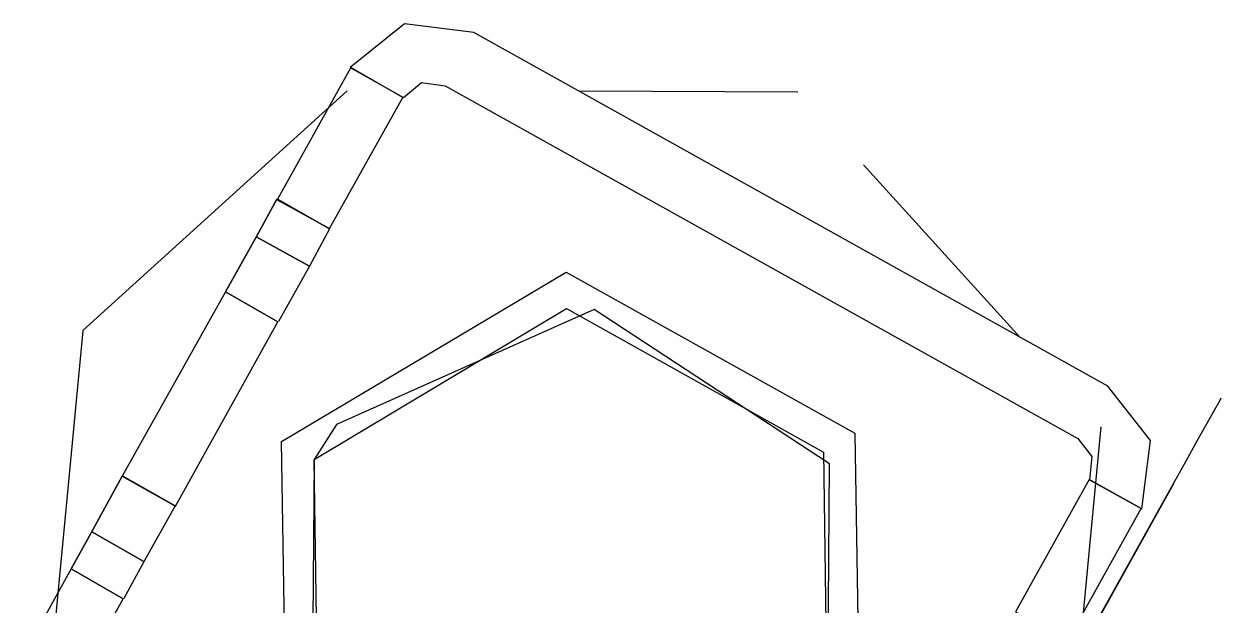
# Model space of a CAD drawing. Header units: metres. Extents: x 2.3 to 42.8, y 0.9 to 31.9.
# Drawn here: x 24.12534 to 24.14094, y 16.3319 to 16.33947 of the extents above; entities that cross this region are included whole.
import ezdxf

# ---------------------------------------------------------------- set-up
doc = ezdxf.new("R2010")
doc.units = ezdxf.units.M
doc.layers.add('PARETI_STRUTTURE', color=7, linetype='Continuous')

msp = doc.modelspace()

# ---------------------------------------------------------------- linework, layer by layer
at = {"layer": 'PARETI_STRUTTURE'}
for points in [[(24.131203, 16.339363), (24.130301, 16.339474), (24.129592, 16.338905), (24.130287, 16.338516), (24.130523, 16.338711), (24.130828, 16.338669), (24.139078, 16.334072), (24.139259, 16.333836), (24.139231, 16.33353), (24.139912, 16.333155), (24.140023, 16.334044), (24.139467, 16.334752)], [(24.129598, 16.338905), (24.128639, 16.337183), (24.12932, 16.336808), (24.130278, 16.338516)], [(24.128633, 16.33719), (24.128369, 16.336704), (24.127966, 16.335981), (24.128369, 16.336704)], [(24.128633, 16.33719), (24.128369, 16.336704), (24.127966, 16.335981), (24.128369, 16.336704)], [(24.128642, 16.337191), (24.129323, 16.336802)], [(24.128642, 16.337191), (24.129323, 16.336802)], [(24.128373, 16.336697), (24.129053, 16.336322)], [(24.128373, 16.336697), (24.129053, 16.336322)], [(24.136238, 16.329823), (24.13253, 16.327615), (24.128766, 16.329712), (24.128696, 16.334031), (24.132405, 16.33624), (24.136169, 16.334142)], [(24.127966, 16.335981), (24.126619, 16.333579), (24.127313, 16.33319), (24.128646, 16.335592)], [(24.12912, 16.333795), (24.129092, 16.330115), (24.132162, 16.328101), (24.135523, 16.329601), (24.135815, 16.330059), (24.135842, 16.33374), (24.132773, 16.335753), (24.129412, 16.334253)], [(24.135816, 16.330059), (24.132524, 16.328087), (24.129177, 16.329962), (24.129121, 16.333795), (24.132413, 16.335767), (24.13576, 16.333892)], [(24.126619, 16.333578), (24.126216, 16.332842), (24.125952, 16.33237), (24.124994, 16.330648), (24.125674, 16.330259), (24.126633, 16.331981), (24.125952, 16.33237), (24.126216, 16.332842)], [(24.126619, 16.333578), (24.126216, 16.332842), (24.125952, 16.33237), (24.126216, 16.332842)], [(24.126628, 16.333581), (24.127309, 16.333192)], [(24.126628, 16.333581), (24.127309, 16.333192)], [(24.140327, 16.333479), (24.048188, 16.168354)], [(24.140327, 16.333479), (24.048188, 16.168354)], [(24.139224, 16.333534), (24.138266, 16.331812), (24.138946, 16.331437), (24.139905, 16.333159)], [(24.126223, 16.332856), (24.126903, 16.332467)], [(24.126223, 16.332856), (24.126903, 16.332467)]]:
    msp.add_lwpolyline(points, close=True, dxfattribs=at)
for points in [[(24.129551, 16.338602), (24.126106, 16.335477)], [(24.135428, 16.338583), (24.132581, 16.338597)], [(24.138327, 16.335388), (24.136285, 16.337638)], [(24.127966, 16.335981), (24.128369, 16.336704), (24.128633, 16.33719)], [(24.127966, 16.335981), (24.128369, 16.336704), (24.128633, 16.33719)], [(24.127966, 16.335981), (24.128369, 16.336704), (24.128633, 16.33719)], [(24.127966, 16.335981), (24.128369, 16.336704), (24.128633, 16.33719)], [(24.127966, 16.335981), (24.128369, 16.336704), (24.128633, 16.33719)], [(24.127966, 16.335981), (24.128369, 16.336704), (24.128633, 16.33719)], [(24.127966, 16.335981), (24.128369, 16.336704), (24.128633, 16.33719)], [(24.127966, 16.335981), (24.128369, 16.336704), (24.128633, 16.33719)], [(24.127966, 16.335981), (24.128369, 16.336704), (24.128633, 16.33719)], [(24.127966, 16.335981), (24.128369, 16.336704), (24.128633, 16.33719)], [(24.127966, 16.335981), (24.128369, 16.336704), (24.128633, 16.33719)], [(24.127966, 16.335981), (24.128369, 16.336704), (24.128633, 16.33719)], [(24.127966, 16.335981), (24.128369, 16.336704), (24.128633, 16.33719)], [(24.127966, 16.335981), (24.128369, 16.336704), (24.128633, 16.33719)], [(24.127966, 16.335981), (24.128369, 16.336704), (24.128633, 16.33719)], [(24.127966, 16.335981), (24.128369, 16.336704), (24.128633, 16.33719)], [(24.127966, 16.335981), (24.128369, 16.336704), (24.128633, 16.33719)], [(24.127966, 16.335981), (24.128369, 16.336704), (24.128633, 16.33719)], [(24.127966, 16.335981), (24.128369, 16.336704), (24.128633, 16.33719)], [(24.127966, 16.335981), (24.128369, 16.336704), (24.128633, 16.33719)], [(24.127966, 16.335981), (24.128369, 16.336704), (24.128633, 16.33719)], [(24.127966, 16.335981), (24.128369, 16.336704), (24.128633, 16.33719)], [(24.127966, 16.335981), (24.128369, 16.336704), (24.128633, 16.33719)], [(24.127966, 16.335981), (24.128369, 16.336704), (24.128633, 16.33719)], [(24.127966, 16.335981), (24.128369, 16.336704), (24.128633, 16.33719)], [(24.127966, 16.335981), (24.128369, 16.336704), (24.128633, 16.33719)], [(24.127966, 16.335981), (24.128369, 16.336704), (24.128633, 16.33719)], [(24.127966, 16.335981), (24.128369, 16.336704), (24.128633, 16.33719)], [(24.127966, 16.335981), (24.128369, 16.336704), (24.128633, 16.33719)], [(24.127966, 16.335981), (24.128369, 16.336704), (24.128633, 16.33719)], [(24.127966, 16.335981), (24.128369, 16.336704), (24.128633, 16.33719)], [(24.127966, 16.335981), (24.128369, 16.336704), (24.128633, 16.33719)], [(24.127966, 16.335981), (24.128369, 16.336704), (24.128633, 16.33719)], [(24.127966, 16.335981), (24.128369, 16.336704), (24.128633, 16.33719)], [(24.127966, 16.335981), (24.128369, 16.336704), (24.128633, 16.33719)], [(24.127966, 16.335981), (24.128369, 16.336704), (24.128633, 16.33719)], [(24.127966, 16.335981), (24.128369, 16.336704), (24.128633, 16.33719)], [(24.127966, 16.335981), (24.128369, 16.336704), (24.128633, 16.33719)], [(24.127966, 16.335981), (24.128369, 16.336704), (24.128633, 16.33719)], [(24.127966, 16.335981), (24.128369, 16.336704), (24.128633, 16.33719)], [(24.127966, 16.335981), (24.128369, 16.336704), (24.128633, 16.33719)], [(24.127966, 16.335981), (24.128369, 16.336704), (24.128633, 16.33719)], [(24.127966, 16.335981), (24.128369, 16.336704), (24.128633, 16.33719)], [(24.127966, 16.335981), (24.128369, 16.336704), (24.128633, 16.33719)], [(24.127966, 16.335981), (24.128369, 16.336704), (24.128633, 16.33719)], [(24.127966, 16.335981), (24.128369, 16.336704), (24.128633, 16.33719)], [(24.127966, 16.335981), (24.128369, 16.336704), (24.128633, 16.33719)], [(24.127966, 16.335981), (24.128369, 16.336704), (24.128633, 16.33719)], [(24.127966, 16.335981), (24.128369, 16.336704), (24.128633, 16.33719)], [(24.127966, 16.335981), (24.128369, 16.336704), (24.128633, 16.33719)], [(24.129323, 16.336802), (24.128642, 16.337191)], [(24.129323, 16.336802), (24.128642, 16.337191)], [(24.129323, 16.336802), (24.128642, 16.337191)], [(24.129323, 16.336802), (24.128642, 16.337191)], [(24.129323, 16.336802), (24.128642, 16.337191)], [(24.129323, 16.336802), (24.128642, 16.337191)], [(24.129323, 16.336802), (24.128642, 16.337191)], [(24.129323, 16.336802), (24.128642, 16.337191)], [(24.129323, 16.336802), (24.128642, 16.337191)], [(24.129323, 16.336802), (24.128642, 16.337191)], [(24.129323, 16.336802), (24.128642, 16.337191)], [(24.129323, 16.336802), (24.128642, 16.337191)], [(24.129323, 16.336802), (24.128642, 16.337191)], [(24.129323, 16.336802), (24.128642, 16.337191)], [(24.129323, 16.336802), (24.128642, 16.337191)], [(24.129323, 16.336802), (24.128642, 16.337191)], [(24.129323, 16.336802), (24.128642, 16.337191)], [(24.129323, 16.336802), (24.128642, 16.337191)], [(24.129323, 16.336802), (24.128642, 16.337191)], [(24.129323, 16.336802), (24.128642, 16.337191)], [(24.129323, 16.336802), (24.128642, 16.337191)], [(24.129323, 16.336802), (24.128642, 16.337191)], [(24.129323, 16.336802), (24.128642, 16.337191)], [(24.129323, 16.336802), (24.128642, 16.337191)], [(24.129323, 16.336802), (24.128642, 16.337191)], [(24.129323, 16.336802), (24.128642, 16.337191)], [(24.129323, 16.336802), (24.128642, 16.337191)], [(24.129323, 16.336802), (24.128642, 16.337191)], [(24.129323, 16.336802), (24.128642, 16.337191)], [(24.129323, 16.336802), (24.128642, 16.337191)], [(24.129323, 16.336802), (24.128642, 16.337191)], [(24.129323, 16.336802), (24.128642, 16.337191)], [(24.129323, 16.336802), (24.128642, 16.337191)], [(24.129323, 16.336802), (24.128642, 16.337191)], [(24.129323, 16.336802), (24.128642, 16.337191)], [(24.129323, 16.336802), (24.128642, 16.337191)], [(24.129323, 16.336802), (24.128642, 16.337191)], [(24.129323, 16.336802), (24.128642, 16.337191)], [(24.129323, 16.336802), (24.128642, 16.337191)], [(24.129323, 16.336802), (24.128642, 16.337191)], [(24.129323, 16.336802), (24.128642, 16.337191)], [(24.129323, 16.336802), (24.128642, 16.337191)], [(24.129323, 16.336802), (24.128642, 16.337191)], [(24.129323, 16.336802), (24.128642, 16.337191)], [(24.129323, 16.336802), (24.128642, 16.337191)], [(24.129323, 16.336802), (24.128642, 16.337191)], [(24.129323, 16.336802), (24.128642, 16.337191)], [(24.129323, 16.336802), (24.128642, 16.337191)], [(24.129323, 16.336802), (24.128642, 16.337191)], [(24.129323, 16.336802), (24.128642, 16.337191)], [(24.129053, 16.336322), (24.128373, 16.336697)], [(24.129053, 16.336322), (24.128373, 16.336697)], [(24.129053, 16.336322), (24.128373, 16.336697)], [(24.129053, 16.336322), (24.128373, 16.336697)], [(24.129053, 16.336322), (24.128373, 16.336697)], [(24.129053, 16.336322), (24.128373, 16.336697)], [(24.129053, 16.336322), (24.128373, 16.336697)], [(24.129053, 16.336322), (24.128373, 16.336697)], [(24.129053, 16.336322), (24.128373, 16.336697)], [(24.129053, 16.336322), (24.128373, 16.336697)], [(24.129053, 16.336322), (24.128373, 16.336697)], [(24.129053, 16.336322), (24.128373, 16.336697)], [(24.129053, 16.336322), (24.128373, 16.336697)], [(24.129053, 16.336322), (24.128373, 16.336697)], [(24.129053, 16.336322), (24.128373, 16.336697)], [(24.129053, 16.336322), (24.128373, 16.336697)], [(24.129053, 16.336322), (24.128373, 16.336697)], [(24.129053, 16.336322), (24.128373, 16.336697)], [(24.129053, 16.336322), (24.128373, 16.336697)], [(24.129053, 16.336322), (24.128373, 16.336697)], [(24.129053, 16.336322), (24.128373, 16.336697)], [(24.129053, 16.336322), (24.128373, 16.336697)], [(24.129053, 16.336322), (24.128373, 16.336697)], [(24.129053, 16.336322), (24.128373, 16.336697)], [(24.129053, 16.336322), (24.128373, 16.336697)], [(24.129053, 16.336322), (24.128373, 16.336697)], [(24.129053, 16.336322), (24.128373, 16.336697)], [(24.129053, 16.336322), (24.128373, 16.336697)], [(24.129053, 16.336322), (24.128373, 16.336697)], [(24.129053, 16.336322), (24.128373, 16.336697)], [(24.129053, 16.336322), (24.128373, 16.336697)], [(24.129053, 16.336322), (24.128373, 16.336697)], [(24.129053, 16.336322), (24.128373, 16.336697)], [(24.129053, 16.336322), (24.128373, 16.336697)], [(24.129053, 16.336322), (24.128373, 16.336697)], [(24.129053, 16.336322), (24.128373, 16.336697)], [(24.129053, 16.336322), (24.128373, 16.336697)], [(24.129053, 16.336322), (24.128373, 16.336697)], [(24.129053, 16.336322), (24.128373, 16.336697)], [(24.129053, 16.336322), (24.128373, 16.336697)], [(24.129053, 16.336322), (24.128373, 16.336697)], [(24.129053, 16.336322), (24.128373, 16.336697)], [(24.129053, 16.336322), (24.128373, 16.336697)], [(24.129053, 16.336322), (24.128373, 16.336697)], [(24.129053, 16.336322), (24.128373, 16.336697)], [(24.129053, 16.336322), (24.128373, 16.336697)], [(24.129053, 16.336322), (24.128373, 16.336697)], [(24.129053, 16.336322), (24.128373, 16.336697)], [(24.129053, 16.336322), (24.128373, 16.336697)], [(24.129053, 16.336322), (24.128373, 16.336697)], [(24.129053, 16.336322), (24.128373, 16.336697)], [(24.129053, 16.336322), (24.128373, 16.336697)], [(24.129053, 16.336322), (24.128373, 16.336697)], [(24.129053, 16.336322), (24.128373, 16.336697)], [(24.129053, 16.336322), (24.128373, 16.336697)], [(24.129053, 16.336322), (24.128373, 16.336697)], [(24.129053, 16.336322), (24.128373, 16.336697)], [(24.129053, 16.336322), (24.128373, 16.336697)], [(24.129053, 16.336322), (24.128373, 16.336697)], [(24.129053, 16.336322), (24.128373, 16.336697)], [(24.129053, 16.336322), (24.128373, 16.336697)], [(24.129053, 16.336322), (24.128373, 16.336697)], [(24.129053, 16.336322), (24.128373, 16.336697)], [(24.129053, 16.336322), (24.128373, 16.336697)], [(24.129053, 16.336322), (24.128373, 16.336697)], [(24.129053, 16.336322), (24.128373, 16.336697)], [(24.129053, 16.336322), (24.128373, 16.336697)], [(24.129053, 16.336322), (24.128373, 16.336697)], [(24.129053, 16.336322), (24.128373, 16.336697)], [(24.129053, 16.336322), (24.128373, 16.336697)], [(24.129053, 16.336322), (24.128373, 16.336697)], [(24.129053, 16.336322), (24.128373, 16.336697)], [(24.129053, 16.336322), (24.128373, 16.336697)], [(24.129053, 16.336322), (24.128373, 16.336697)], [(24.129053, 16.336322), (24.128373, 16.336697)], [(24.129053, 16.336322), (24.128373, 16.336697)], [(24.129053, 16.336322), (24.128373, 16.336697)], [(24.129053, 16.336322), (24.128373, 16.336697)], [(24.129053, 16.336322), (24.128373, 16.336697)], [(24.129053, 16.336322), (24.128373, 16.336697)], [(24.129053, 16.336322), (24.128373, 16.336697)], [(24.129053, 16.336322), (24.128373, 16.336697)], [(24.129053, 16.336322), (24.128373, 16.336697)], [(24.129053, 16.336322), (24.128373, 16.336697)], [(24.129053, 16.336322), (24.128373, 16.336697)], [(24.129053, 16.336322), (24.128373, 16.336697)], [(24.129053, 16.336322), (24.128373, 16.336697)], [(24.129053, 16.336322), (24.128373, 16.336697)], [(24.129053, 16.336322), (24.128373, 16.336697)], [(24.129053, 16.336322), (24.128373, 16.336697)], [(24.129053, 16.336322), (24.128373, 16.336697)], [(24.129053, 16.336322), (24.128373, 16.336697)], [(24.129053, 16.336322), (24.128373, 16.336697)], [(24.129053, 16.336322), (24.128373, 16.336697)], [(24.129053, 16.336322), (24.128373, 16.336697)], [(24.129053, 16.336322), (24.128373, 16.336697)], [(24.129053, 16.336322), (24.128373, 16.336697)], [(24.129053, 16.336322), (24.128373, 16.336697)], [(24.129053, 16.336322), (24.128373, 16.336697)], [(24.129053, 16.336322), (24.128373, 16.336697)], [(24.129053, 16.336322), (24.128373, 16.336697)], [(24.129053, 16.336322), (24.128373, 16.336697)], [(24.129053, 16.336322), (24.128373, 16.336697)], [(24.129053, 16.336322), (24.128373, 16.336697)], [(24.129323, 16.336802), (24.129059, 16.336316), (24.128656, 16.335594)], [(24.129323, 16.336802), (24.129059, 16.336316), (24.128656, 16.335594)], [(24.129323, 16.336802), (24.129059, 16.336316), (24.128656, 16.335594)], [(24.129323, 16.336802), (24.129059, 16.336316), (24.128656, 16.335594)], [(24.129323, 16.336802), (24.129059, 16.336316), (24.128656, 16.335594)], [(24.129323, 16.336802), (24.129059, 16.336316), (24.128656, 16.335594)], [(24.129323, 16.336802), (24.129059, 16.336316), (24.128656, 16.335594)], [(24.129323, 16.336802), (24.129059, 16.336316), (24.128656, 16.335594)], [(24.129323, 16.336802), (24.129059, 16.336316), (24.128656, 16.335594)], [(24.129323, 16.336802), (24.129059, 16.336316), (24.128656, 16.335594)], [(24.129323, 16.336802), (24.129059, 16.336316), (24.128656, 16.335594)], [(24.129323, 16.336802), (24.129059, 16.336316), (24.128656, 16.335594)], [(24.129323, 16.336802), (24.129059, 16.336316), (24.128656, 16.335594)], [(24.129323, 16.336802), (24.129059, 16.336316), (24.128656, 16.335594)], [(24.129323, 16.336802), (24.129059, 16.336316), (24.128656, 16.335594)], [(24.129323, 16.336802), (24.129059, 16.336316), (24.128656, 16.335594)], [(24.129323, 16.336802), (24.129059, 16.336316), (24.128656, 16.335594)], [(24.129323, 16.336802), (24.129059, 16.336316), (24.128656, 16.335594)], [(24.129323, 16.336802), (24.129059, 16.336316), (24.128656, 16.335594)], [(24.129323, 16.336802), (24.129059, 16.336316), (24.128656, 16.335594)], [(24.129323, 16.336802), (24.129059, 16.336316), (24.128656, 16.335594)], [(24.129323, 16.336802), (24.129059, 16.336316), (24.128656, 16.335594)], [(24.129323, 16.336802), (24.129059, 16.336316), (24.128656, 16.335594)], [(24.129323, 16.336802), (24.129059, 16.336316), (24.128656, 16.335594)], [(24.129323, 16.336802), (24.129059, 16.336316), (24.128656, 16.335594)], [(24.129323, 16.336802), (24.129059, 16.336316), (24.128656, 16.335594)], [(24.129323, 16.336802), (24.129059, 16.336316), (24.128656, 16.335594)], [(24.129323, 16.336802), (24.129059, 16.336316), (24.128656, 16.335594)], [(24.129323, 16.336802), (24.129059, 16.336316), (24.128656, 16.335594)], [(24.129323, 16.336802), (24.129059, 16.336316), (24.128656, 16.335594)], [(24.129323, 16.336802), (24.129059, 16.336316), (24.128656, 16.335594)], [(24.129323, 16.336802), (24.129059, 16.336316), (24.128656, 16.335594)], [(24.129323, 16.336802), (24.129059, 16.336316), (24.128656, 16.335594)], [(24.129323, 16.336802), (24.129059, 16.336316), (24.128656, 16.335594)], [(24.129323, 16.336802), (24.129059, 16.336316), (24.128656, 16.335594)], [(24.129323, 16.336802), (24.129059, 16.336316), (24.128656, 16.335594)], [(24.129323, 16.336802), (24.129059, 16.336316), (24.128656, 16.335594)], [(24.129323, 16.336802), (24.129059, 16.336316), (24.128656, 16.335594)], [(24.129323, 16.336802), (24.129059, 16.336316), (24.128656, 16.335594)], [(24.129323, 16.336802), (24.129059, 16.336316), (24.128656, 16.335594)], [(24.129323, 16.336802), (24.129059, 16.336316), (24.128656, 16.335594)], [(24.129323, 16.336802), (24.129059, 16.336316), (24.128656, 16.335594)], [(24.129323, 16.336802), (24.129059, 16.336316), (24.128656, 16.335594)], [(24.129323, 16.336802), (24.129059, 16.336316), (24.128656, 16.335594)], [(24.129323, 16.336802), (24.129059, 16.336316), (24.128656, 16.335594)], [(24.129323, 16.336802), (24.129059, 16.336316), (24.128656, 16.335594)], [(24.129323, 16.336802), (24.129059, 16.336316), (24.128656, 16.335594)], [(24.129323, 16.336802), (24.129059, 16.336316), (24.128656, 16.335594)], [(24.129323, 16.336802), (24.129059, 16.336316), (24.128656, 16.335594)], [(24.129323, 16.336802), (24.129059, 16.336316), (24.128656, 16.335594)], [(24.129323, 16.336802), (24.129059, 16.336316), (24.128656, 16.335594)], [(24.129323, 16.336802), (24.129059, 16.336316), (24.128656, 16.335594)], [(24.129323, 16.336802), (24.129059, 16.336316), (24.128656, 16.335594)], [(24.129323, 16.336802), (24.129059, 16.336316), (24.128656, 16.335594)], [(24.127966, 16.335981), (24.128646, 16.335592)], [(24.127966, 16.335981), (24.128646, 16.335592)], [(24.127966, 16.335981), (24.128646, 16.335592)], [(24.127966, 16.335981), (24.128646, 16.335592)], [(24.127966, 16.335981), (24.128646, 16.335592)], [(24.127966, 16.335981), (24.128646, 16.335592)], [(24.127966, 16.335981), (24.128646, 16.335592)], [(24.127966, 16.335981), (24.128646, 16.335592)], [(24.127966, 16.335981), (24.128646, 16.335592)], [(24.127966, 16.335981), (24.128646, 16.335592)], [(24.127966, 16.335981), (24.128646, 16.335592)], [(24.127966, 16.335981), (24.128646, 16.335592)], [(24.127966, 16.335981), (24.128646, 16.335592)], [(24.127966, 16.335981), (24.128646, 16.335592)], [(24.127966, 16.335981), (24.128646, 16.335592)], [(24.127966, 16.335981), (24.128646, 16.335592)], [(24.127966, 16.335981), (24.128646, 16.335592)], [(24.127966, 16.335981), (24.128646, 16.335592)], [(24.127966, 16.335981), (24.128646, 16.335592)], [(24.127966, 16.335981), (24.128646, 16.335592)], [(24.127966, 16.335981), (24.128646, 16.335592)], [(24.127966, 16.335981), (24.128646, 16.335592)], [(24.127966, 16.335981), (24.128646, 16.335592)], [(24.127966, 16.335981), (24.128646, 16.335592)], [(24.127966, 16.335981), (24.128646, 16.335592)], [(24.127966, 16.335981), (24.128646, 16.335592)], [(24.127966, 16.335981), (24.128646, 16.335592)], [(24.127966, 16.335981), (24.128646, 16.335592)], [(24.127966, 16.335981), (24.128646, 16.335592)], [(24.127966, 16.335981), (24.128646, 16.335592)], [(24.127966, 16.335981), (24.128646, 16.335592)], [(24.127966, 16.335981), (24.128646, 16.335592)], [(24.127966, 16.335981), (24.128646, 16.335592)], [(24.127966, 16.335981), (24.128646, 16.335592)], [(24.127966, 16.335981), (24.128646, 16.335592)], [(24.127966, 16.335981), (24.128646, 16.335592)], [(24.127966, 16.335981), (24.128646, 16.335592)], [(24.127966, 16.335981), (24.128646, 16.335592)], [(24.127966, 16.335981), (24.128646, 16.335592)], [(24.127966, 16.335981), (24.128646, 16.335592)], [(24.127966, 16.335981), (24.128646, 16.335592)], [(24.127966, 16.335981), (24.128646, 16.335592)], [(24.127966, 16.335981), (24.128646, 16.335592)], [(24.127966, 16.335981), (24.128646, 16.335592)], [(24.127966, 16.335981), (24.128646, 16.335592)], [(24.127966, 16.335981), (24.128646, 16.335592)], [(24.127966, 16.335981), (24.128646, 16.335592)], [(24.127966, 16.335981), (24.128646, 16.335592)], [(24.127966, 16.335981), (24.128646, 16.335592)], [(24.127966, 16.335981), (24.128646, 16.335592)], [(24.127966, 16.335981), (24.128646, 16.335592)], [(24.127966, 16.335981), (24.128646, 16.335592)], [(24.127966, 16.335981), (24.128646, 16.335592)], [(24.127966, 16.335981), (24.128646, 16.335592)], [(24.126106, 16.335476), (24.125551, 16.329628)], [(24.048195, 16.168352), (24.14032, 16.333477), (24.140487, 16.333769), (24.140639, 16.334047), (24.140764, 16.334269), (24.140862, 16.334449), (24.140931, 16.33456), (24.140945, 16.334602)], [(24.139102, 16.331292), (24.13938, 16.334223)], [(24.125952, 16.33237), (24.126216, 16.332842), (24.126619, 16.333578)], [(24.125952, 16.33237), (24.126216, 16.332842), (24.126619, 16.333578)], [(24.125952, 16.33237), (24.126216, 16.332842), (24.126619, 16.333578)], [(24.125952, 16.33237), (24.126216, 16.332842), (24.126619, 16.333578)], [(24.125952, 16.33237), (24.126216, 16.332842), (24.126619, 16.333578)], [(24.125952, 16.33237), (24.126216, 16.332842), (24.126619, 16.333578)], [(24.125952, 16.33237), (24.126216, 16.332842), (24.126619, 16.333578)], [(24.125952, 16.33237), (24.126216, 16.332842), (24.126619, 16.333578)], [(24.125952, 16.33237), (24.126216, 16.332842), (24.126619, 16.333578)], [(24.125952, 16.33237), (24.126216, 16.332842), (24.126619, 16.333578)], [(24.125952, 16.33237), (24.126216, 16.332842), (24.126619, 16.333578)], [(24.125952, 16.33237), (24.126216, 16.332842), (24.126619, 16.333578)], [(24.125952, 16.33237), (24.126216, 16.332842), (24.126619, 16.333578)], [(24.125952, 16.33237), (24.126216, 16.332842), (24.126619, 16.333578)], [(24.125952, 16.33237), (24.126216, 16.332842), (24.126619, 16.333578)], [(24.125952, 16.33237), (24.126216, 16.332842), (24.126619, 16.333578)], [(24.125952, 16.33237), (24.126216, 16.332842), (24.126619, 16.333578)], [(24.125952, 16.33237), (24.126216, 16.332842), (24.126619, 16.333578)], [(24.125952, 16.33237), (24.126216, 16.332842), (24.126619, 16.333578)], [(24.125952, 16.33237), (24.126216, 16.332842), (24.126619, 16.333578)], [(24.125952, 16.33237), (24.126216, 16.332842), (24.126619, 16.333578)], [(24.125952, 16.33237), (24.126216, 16.332842), (24.126619, 16.333578)], [(24.125952, 16.33237), (24.126216, 16.332842), (24.126619, 16.333578)], [(24.125952, 16.33237), (24.126216, 16.332842), (24.126619, 16.333578)], [(24.125952, 16.33237), (24.126216, 16.332842), (24.126619, 16.333578)], [(24.125952, 16.33237), (24.126216, 16.332842), (24.126619, 16.333578)], [(24.125952, 16.33237), (24.126216, 16.332842), (24.126619, 16.333578)], [(24.125952, 16.33237), (24.126216, 16.332842), (24.126619, 16.333578)], [(24.125952, 16.33237), (24.126216, 16.332842), (24.126619, 16.333578)], [(24.125952, 16.33237), (24.126216, 16.332842), (24.126619, 16.333578)], [(24.125952, 16.33237), (24.126216, 16.332842), (24.126619, 16.333578)], [(24.125952, 16.33237), (24.126216, 16.332842), (24.126619, 16.333578)], [(24.125952, 16.33237), (24.126216, 16.332842), (24.126619, 16.333578)], [(24.125952, 16.33237), (24.126216, 16.332842), (24.126619, 16.333578)], [(24.125952, 16.33237), (24.126216, 16.332842), (24.126619, 16.333578)], [(24.125952, 16.33237), (24.126216, 16.332842), (24.126619, 16.333578)], [(24.125952, 16.33237), (24.126216, 16.332842), (24.126619, 16.333578)], [(24.125952, 16.33237), (24.126216, 16.332842), (24.126619, 16.333578)], [(24.125952, 16.33237), (24.126216, 16.332842), (24.126619, 16.333578)], [(24.125952, 16.33237), (24.126216, 16.332842), (24.126619, 16.333578)], [(24.125952, 16.33237), (24.126216, 16.332842), (24.126619, 16.333578)], [(24.125952, 16.33237), (24.126216, 16.332842), (24.126619, 16.333578)], [(24.125952, 16.33237), (24.126216, 16.332842), (24.126619, 16.333578)], [(24.125952, 16.33237), (24.126216, 16.332842), (24.126619, 16.333578)], [(24.125952, 16.33237), (24.126216, 16.332842), (24.126619, 16.333578)], [(24.125952, 16.33237), (24.126216, 16.332842), (24.126619, 16.333578)], [(24.125952, 16.33237), (24.126216, 16.332842), (24.126619, 16.333578)], [(24.125952, 16.33237), (24.126216, 16.332842), (24.126619, 16.333578)], [(24.125952, 16.33237), (24.126216, 16.332842), (24.126619, 16.333578)], [(24.125952, 16.33237), (24.126216, 16.332842), (24.126619, 16.333578)], [(24.127309, 16.333192), (24.126628, 16.333581)], [(24.127309, 16.333192), (24.126628, 16.333581)], [(24.127309, 16.333192), (24.126628, 16.333581)], [(24.127309, 16.333192), (24.126628, 16.333581)], [(24.127309, 16.333192), (24.126628, 16.333581)], [(24.127309, 16.333192), (24.126628, 16.333581)], [(24.127309, 16.333192), (24.126628, 16.333581)], [(24.127309, 16.333192), (24.126628, 16.333581)], [(24.127309, 16.333192), (24.126628, 16.333581)], [(24.127309, 16.333192), (24.126628, 16.333581)], [(24.127309, 16.333192), (24.126628, 16.333581)], [(24.127309, 16.333192), (24.126628, 16.333581)], [(24.127309, 16.333192), (24.126628, 16.333581)], [(24.127309, 16.333192), (24.126628, 16.333581)], [(24.127309, 16.333192), (24.126628, 16.333581)], [(24.127309, 16.333192), (24.126628, 16.333581)], [(24.127309, 16.333192), (24.126628, 16.333581)], [(24.127309, 16.333192), (24.126628, 16.333581)], [(24.127309, 16.333192), (24.126628, 16.333581)], [(24.127309, 16.333192), (24.126628, 16.333581)], [(24.127309, 16.333192), (24.126628, 16.333581)], [(24.127309, 16.333192), (24.126628, 16.333581)], [(24.127309, 16.333192), (24.126628, 16.333581)], [(24.127309, 16.333192), (24.126628, 16.333581)], [(24.127309, 16.333192), (24.126628, 16.333581)], [(24.127309, 16.333192), (24.126628, 16.333581)], [(24.127309, 16.333192), (24.126628, 16.333581)], [(24.127309, 16.333192), (24.126628, 16.333581)], [(24.127309, 16.333192), (24.126628, 16.333581)], [(24.127309, 16.333192), (24.126628, 16.333581)], [(24.127309, 16.333192), (24.126628, 16.333581)], [(24.127309, 16.333192), (24.126628, 16.333581)], [(24.127309, 16.333192), (24.126628, 16.333581)], [(24.127309, 16.333192), (24.126628, 16.333581)], [(24.127309, 16.333192), (24.126628, 16.333581)], [(24.127309, 16.333192), (24.126628, 16.333581)], [(24.127309, 16.333192), (24.126628, 16.333581)], [(24.127309, 16.333192), (24.126628, 16.333581)], [(24.127309, 16.333192), (24.126628, 16.333581)], [(24.127309, 16.333192), (24.126628, 16.333581)], [(24.127309, 16.333192), (24.126628, 16.333581)], [(24.127309, 16.333192), (24.126628, 16.333581)], [(24.127309, 16.333192), (24.126628, 16.333581)], [(24.127309, 16.333192), (24.126628, 16.333581)], [(24.127309, 16.333192), (24.126628, 16.333581)], [(24.127309, 16.333192), (24.126628, 16.333581)], [(24.127309, 16.333192), (24.126628, 16.333581)], [(24.127309, 16.333192), (24.126628, 16.333581)], [(24.127309, 16.333192), (24.126628, 16.333581)], [(24.127309, 16.333192), (24.126628, 16.333581)], [(24.127309, 16.333192), (24.126906, 16.33247), (24.126642, 16.331984)], [(24.127309, 16.333192), (24.126906, 16.33247), (24.126642, 16.331984)], [(24.127309, 16.333192), (24.126906, 16.33247), (24.126642, 16.331984)], [(24.127309, 16.333192), (24.126906, 16.33247), (24.126642, 16.331984)], [(24.127309, 16.333192), (24.126906, 16.33247), (24.126642, 16.331984)], [(24.127309, 16.333192), (24.126906, 16.33247), (24.126642, 16.331984)], [(24.127309, 16.333192), (24.126906, 16.33247), (24.126642, 16.331984)], [(24.127309, 16.333192), (24.126906, 16.33247), (24.126642, 16.331984)], [(24.127309, 16.333192), (24.126906, 16.33247), (24.126642, 16.331984)], [(24.127309, 16.333192), (24.126906, 16.33247), (24.126642, 16.331984)], [(24.127309, 16.333192), (24.126906, 16.33247), (24.126642, 16.331984)], [(24.127309, 16.333192), (24.126906, 16.33247), (24.126642, 16.331984)], [(24.127309, 16.333192), (24.126906, 16.33247), (24.126642, 16.331984)], [(24.127309, 16.333192), (24.126906, 16.33247), (24.126642, 16.331984)], [(24.127309, 16.333192), (24.126906, 16.33247), (24.126642, 16.331984)], [(24.127309, 16.333192), (24.126906, 16.33247), (24.126642, 16.331984)], [(24.127309, 16.333192), (24.126906, 16.33247), (24.126642, 16.331984)], [(24.127309, 16.333192), (24.126906, 16.33247), (24.126642, 16.331984)], [(24.127309, 16.333192), (24.126906, 16.33247), (24.126642, 16.331984)], [(24.127309, 16.333192), (24.126906, 16.33247), (24.126642, 16.331984)], [(24.127309, 16.333192), (24.126906, 16.33247), (24.126642, 16.331984)], [(24.127309, 16.333192), (24.126906, 16.33247), (24.126642, 16.331984)], [(24.127309, 16.333192), (24.126906, 16.33247), (24.126642, 16.331984)], [(24.127309, 16.333192), (24.126906, 16.33247), (24.126642, 16.331984)], [(24.127309, 16.333192), (24.126906, 16.33247), (24.126642, 16.331984)], [(24.127309, 16.333192), (24.126906, 16.33247), (24.126642, 16.331984)], [(24.127309, 16.333192), (24.126906, 16.33247), (24.126642, 16.331984)], [(24.127309, 16.333192), (24.126906, 16.33247), (24.126642, 16.331984)], [(24.127309, 16.333192), (24.126906, 16.33247), (24.126642, 16.331984)], [(24.127309, 16.333192), (24.126906, 16.33247), (24.126642, 16.331984)], [(24.127309, 16.333192), (24.126906, 16.33247), (24.126642, 16.331984)], [(24.127309, 16.333192), (24.126906, 16.33247), (24.126642, 16.331984)], [(24.127309, 16.333192), (24.126906, 16.33247), (24.126642, 16.331984)], [(24.127309, 16.333192), (24.126906, 16.33247), (24.126642, 16.331984)], [(24.127309, 16.333192), (24.126906, 16.33247), (24.126642, 16.331984)], [(24.127309, 16.333192), (24.126906, 16.33247), (24.126642, 16.331984)], [(24.127309, 16.333192), (24.126906, 16.33247), (24.126642, 16.331984)], [(24.127309, 16.333192), (24.126906, 16.33247), (24.126642, 16.331984)], [(24.127309, 16.333192), (24.126906, 16.33247), (24.126642, 16.331984)], [(24.127309, 16.333192), (24.126906, 16.33247), (24.126642, 16.331984)], [(24.127309, 16.333192), (24.126906, 16.33247), (24.126642, 16.331984)], [(24.127309, 16.333192), (24.126906, 16.33247), (24.126642, 16.331984)], [(24.127309, 16.333192), (24.126906, 16.33247), (24.126642, 16.331984)], [(24.127309, 16.333192), (24.126906, 16.33247), (24.126642, 16.331984)], [(24.127309, 16.333192), (24.126906, 16.33247), (24.126642, 16.331984)], [(24.127309, 16.333192), (24.126906, 16.33247), (24.126642, 16.331984)], [(24.127309, 16.333192), (24.126906, 16.33247), (24.126642, 16.331984)], [(24.127309, 16.333192), (24.126906, 16.33247), (24.126642, 16.331984)], [(24.127309, 16.333192), (24.126906, 16.33247), (24.126642, 16.331984)], [(24.127309, 16.333192), (24.126906, 16.33247), (24.126642, 16.331984)], [(24.127309, 16.333192), (24.126906, 16.33247), (24.126642, 16.331984)], [(24.127309, 16.333192), (24.126906, 16.33247), (24.126642, 16.331984)], [(24.127309, 16.333192), (24.126906, 16.33247), (24.126642, 16.331984)], [(24.127309, 16.333192), (24.126906, 16.33247), (24.126642, 16.331984)], [(24.126903, 16.332467), (24.126223, 16.332856)], [(24.126903, 16.332467), (24.126223, 16.332856)], [(24.126903, 16.332467), (24.126223, 16.332856)], [(24.126903, 16.332467), (24.126223, 16.332856)], [(24.126903, 16.332467), (24.126223, 16.332856)], [(24.126903, 16.332467), (24.126223, 16.332856)], [(24.126903, 16.332467), (24.126223, 16.332856)], [(24.126903, 16.332467), (24.126223, 16.332856)], [(24.126903, 16.332467), (24.126223, 16.332856)], [(24.126903, 16.332467), (24.126223, 16.332856)], [(24.126903, 16.332467), (24.126223, 16.332856)], [(24.126903, 16.332467), (24.126223, 16.332856)], [(24.126903, 16.332467), (24.126223, 16.332856)], [(24.126903, 16.332467), (24.126223, 16.332856)], [(24.126903, 16.332467), (24.126223, 16.332856)], [(24.126903, 16.332467), (24.126223, 16.332856)], [(24.126903, 16.332467), (24.126223, 16.332856)], [(24.126903, 16.332467), (24.126223, 16.332856)], [(24.126903, 16.332467), (24.126223, 16.332856)], [(24.126903, 16.332467), (24.126223, 16.332856)], [(24.126903, 16.332467), (24.126223, 16.332856)], [(24.126903, 16.332467), (24.126223, 16.332856)], [(24.126903, 16.332467), (24.126223, 16.332856)], [(24.126903, 16.332467), (24.126223, 16.332856)], [(24.126903, 16.332467), (24.126223, 16.332856)], [(24.126903, 16.332467), (24.126223, 16.332856)], [(24.126903, 16.332467), (24.126223, 16.332856)], [(24.126903, 16.332467), (24.126223, 16.332856)], [(24.126903, 16.332467), (24.126223, 16.332856)], [(24.126903, 16.332467), (24.126223, 16.332856)], [(24.126903, 16.332467), (24.126223, 16.332856)], [(24.126903, 16.332467), (24.126223, 16.332856)], [(24.126903, 16.332467), (24.126223, 16.332856)], [(24.126903, 16.332467), (24.126223, 16.332856)], [(24.126903, 16.332467), (24.126223, 16.332856)], [(24.126903, 16.332467), (24.126223, 16.332856)], [(24.126903, 16.332467), (24.126223, 16.332856)], [(24.126903, 16.332467), (24.126223, 16.332856)], [(24.126903, 16.332467), (24.126223, 16.332856)], [(24.126903, 16.332467), (24.126223, 16.332856)], [(24.126903, 16.332467), (24.126223, 16.332856)], [(24.126903, 16.332467), (24.126223, 16.332856)], [(24.126903, 16.332467), (24.126223, 16.332856)], [(24.126903, 16.332467), (24.126223, 16.332856)], [(24.126903, 16.332467), (24.126223, 16.332856)], [(24.126903, 16.332467), (24.126223, 16.332856)], [(24.126903, 16.332467), (24.126223, 16.332856)], [(24.126903, 16.332467), (24.126223, 16.332856)], [(24.126903, 16.332467), (24.126223, 16.332856)], [(24.126903, 16.332467), (24.126223, 16.332856)], [(24.126903, 16.332467), (24.126223, 16.332856)], [(24.126903, 16.332467), (24.126223, 16.332856)], [(24.126903, 16.332467), (24.126223, 16.332856)], [(24.126903, 16.332467), (24.126223, 16.332856)], [(24.126903, 16.332467), (24.126223, 16.332856)], [(24.126903, 16.332467), (24.126223, 16.332856)], [(24.126903, 16.332467), (24.126223, 16.332856)], [(24.126903, 16.332467), (24.126223, 16.332856)], [(24.126903, 16.332467), (24.126223, 16.332856)], [(24.126903, 16.332467), (24.126223, 16.332856)], [(24.126903, 16.332467), (24.126223, 16.332856)], [(24.126903, 16.332467), (24.126223, 16.332856)], [(24.126903, 16.332467), (24.126223, 16.332856)], [(24.126903, 16.332467), (24.126223, 16.332856)], [(24.126903, 16.332467), (24.126223, 16.332856)], [(24.126903, 16.332467), (24.126223, 16.332856)], [(24.126903, 16.332467), (24.126223, 16.332856)], [(24.126903, 16.332467), (24.126223, 16.332856)], [(24.126903, 16.332467), (24.126223, 16.332856)], [(24.126903, 16.332467), (24.126223, 16.332856)], [(24.126903, 16.332467), (24.126223, 16.332856)], [(24.126903, 16.332467), (24.126223, 16.332856)], [(24.126903, 16.332467), (24.126223, 16.332856)], [(24.126903, 16.332467), (24.126223, 16.332856)], [(24.126903, 16.332467), (24.126223, 16.332856)], [(24.126903, 16.332467), (24.126223, 16.332856)], [(24.126903, 16.332467), (24.126223, 16.332856)], [(24.126903, 16.332467), (24.126223, 16.332856)], [(24.126903, 16.332467), (24.126223, 16.332856)], [(24.126903, 16.332467), (24.126223, 16.332856)], [(24.126903, 16.332467), (24.126223, 16.332856)], [(24.126903, 16.332467), (24.126223, 16.332856)], [(24.126903, 16.332467), (24.126223, 16.332856)], [(24.126903, 16.332467), (24.126223, 16.332856)], [(24.126903, 16.332467), (24.126223, 16.332856)], [(24.126903, 16.332467), (24.126223, 16.332856)], [(24.126903, 16.332467), (24.126223, 16.332856)], [(24.126903, 16.332467), (24.126223, 16.332856)], [(24.126903, 16.332467), (24.126223, 16.332856)], [(24.126903, 16.332467), (24.126223, 16.332856)], [(24.126903, 16.332467), (24.126223, 16.332856)], [(24.126903, 16.332467), (24.126223, 16.332856)], [(24.126903, 16.332467), (24.126223, 16.332856)], [(24.126903, 16.332467), (24.126223, 16.332856)], [(24.126903, 16.332467), (24.126223, 16.332856)], [(24.126903, 16.332467), (24.126223, 16.332856)], [(24.126903, 16.332467), (24.126223, 16.332856)], [(24.126903, 16.332467), (24.126223, 16.332856)], [(24.126903, 16.332467), (24.126223, 16.332856)], [(24.126903, 16.332467), (24.126223, 16.332856)], [(24.126903, 16.332467), (24.126223, 16.332856)], [(24.126903, 16.332467), (24.126223, 16.332856)], [(24.126903, 16.332467), (24.126223, 16.332856)], [(24.126903, 16.332467), (24.126223, 16.332856)], [(24.125952, 16.33237), (24.126633, 16.331981)], [(24.125952, 16.33237), (24.126633, 16.331981)], [(24.125952, 16.33237), (24.126633, 16.331981)], [(24.125952, 16.33237), (24.126633, 16.331981)], [(24.125952, 16.33237), (24.126633, 16.331981)], [(24.125952, 16.33237), (24.126633, 16.331981)], [(24.125952, 16.33237), (24.126633, 16.331981)], [(24.125952, 16.33237), (24.126633, 16.331981)], [(24.125952, 16.33237), (24.126633, 16.331981)], [(24.125952, 16.33237), (24.126633, 16.331981)], [(24.125952, 16.33237), (24.126633, 16.331981)], [(24.125952, 16.33237), (24.126633, 16.331981)], [(24.125952, 16.33237), (24.126633, 16.331981)], [(24.125952, 16.33237), (24.126633, 16.331981)], [(24.125952, 16.33237), (24.126633, 16.331981)], [(24.125952, 16.33237), (24.126633, 16.331981)], [(24.125952, 16.33237), (24.126633, 16.331981)], [(24.125952, 16.33237), (24.126633, 16.331981)], [(24.125952, 16.33237), (24.126633, 16.331981)], [(24.125952, 16.33237), (24.126633, 16.331981)], [(24.125952, 16.33237), (24.126633, 16.331981)], [(24.125952, 16.33237), (24.126633, 16.331981)], [(24.125952, 16.33237), (24.126633, 16.331981)], [(24.125952, 16.33237), (24.126633, 16.331981)], [(24.125952, 16.33237), (24.126633, 16.331981)], [(24.125952, 16.33237), (24.126633, 16.331981)], [(24.125952, 16.33237), (24.126633, 16.331981)], [(24.125952, 16.33237), (24.126633, 16.331981)], [(24.125952, 16.33237), (24.126633, 16.331981)], [(24.125952, 16.33237), (24.126633, 16.331981)], [(24.125952, 16.33237), (24.126633, 16.331981)], [(24.125952, 16.33237), (24.126633, 16.331981)], [(24.125952, 16.33237), (24.126633, 16.331981)], [(24.125952, 16.33237), (24.126633, 16.331981)], [(24.125952, 16.33237), (24.126633, 16.331981)], [(24.125952, 16.33237), (24.126633, 16.331981)], [(24.125952, 16.33237), (24.126633, 16.331981)], [(24.125952, 16.33237), (24.126633, 16.331981)], [(24.125952, 16.33237), (24.126633, 16.331981)], [(24.125952, 16.33237), (24.126633, 16.331981)], [(24.125952, 16.33237), (24.126633, 16.331981)], [(24.125952, 16.33237), (24.126633, 16.331981)], [(24.125952, 16.33237), (24.126633, 16.331981)], [(24.125952, 16.33237), (24.126633, 16.331981)], [(24.125952, 16.33237), (24.126633, 16.331981)], [(24.125952, 16.33237), (24.126633, 16.331981)], [(24.125952, 16.33237), (24.126633, 16.331981)], [(24.125952, 16.33237), (24.126633, 16.331981)], [(24.125952, 16.33237), (24.126633, 16.331981)], [(24.125952, 16.33237), (24.126633, 16.331981)], [(24.125952, 16.33237), (24.126633, 16.331981)], [(24.125952, 16.33237), (24.126633, 16.331981)], [(24.125952, 16.33237), (24.126633, 16.331981)], [(24.125952, 16.33237), (24.126633, 16.331981)]]:
    msp.add_lwpolyline(points, dxfattribs=at)

doc.saveas('drawing.dxf')
